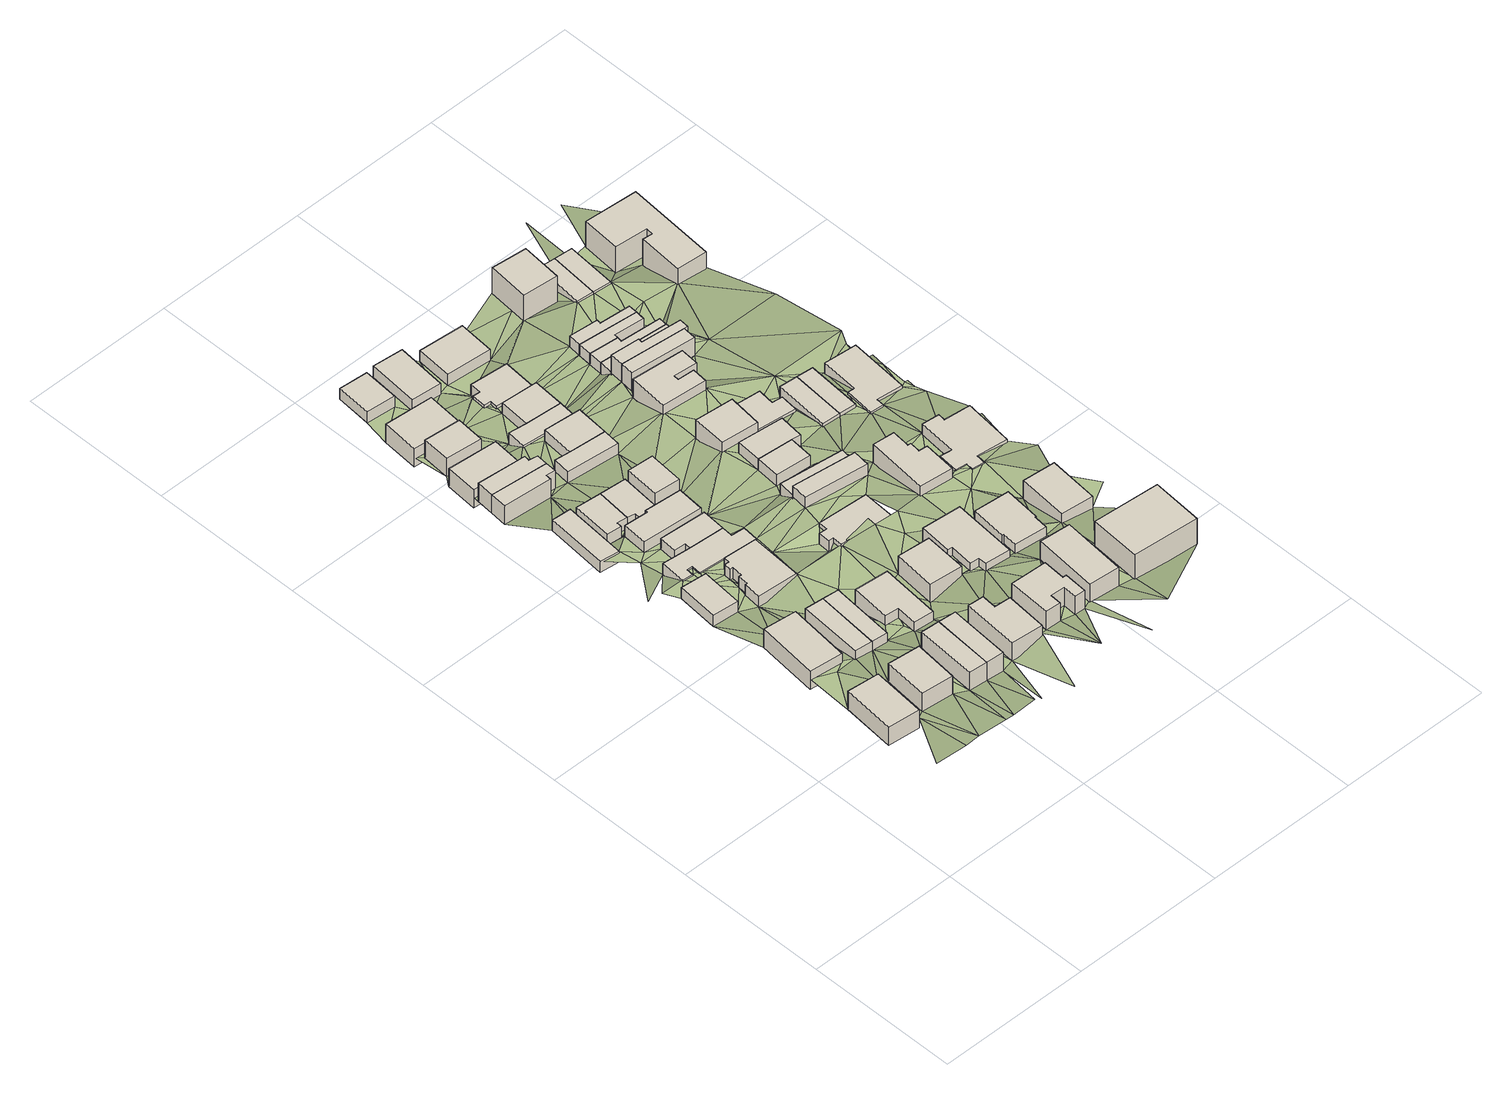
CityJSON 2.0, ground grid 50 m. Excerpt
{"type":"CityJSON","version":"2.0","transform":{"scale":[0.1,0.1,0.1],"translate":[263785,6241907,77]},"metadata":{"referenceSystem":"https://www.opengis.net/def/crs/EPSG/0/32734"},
"CityObjects":{
"building1":{"type":"Building","attributes":{"address":"23 Upper Cambridge Street Walmer Estate Cape Town","building":"house","building:levels":2,"building_height":6.9,"plus_code":"4FRW3C7V+9QW","ground_height":105.61,"roof_height":112.51},"geometry":[{"type":"Solid","lod":"1","boundaries":[[[[0,1,2,3]],[[1,4,5,2]],[[4,6,7,5]],[[6,0,3,7]],[[3,2,5,7]],[[6,4,1,0]]]]}]},
"building2":{"type":"Building","attributes":{"address":"25 Upper Cambridge Street Walmer Estate Cape Town","building":"house","building:levels":2,"building_height":6.9,"plus_code":"4FRW3C7V+9RW","ground_height":109.54,"roof_height":116.44},"geometry":[{"type":"Solid","lod":"1","boundaries":[[[[8,9,10,11]],[[9,12,13,10]],[[12,14,15,13]],[[14,8,11,15]],[[11,10,13,15]],[[14,12,9,8]]]]}]},
"building3":{"type":"Building","attributes":{"address":"10 Eden Road Walmer Estate Cape Town","building":"house","building:levels":2,"building_height":6.9,"plus_code":"4FRW3C7V+GQ9","ground_height":101.53,"roof_height":108.43},"geometry":[{"type":"Solid","lod":"1","boundaries":[[[[16,17,18,19]],[[17,20,21,18]],[[20,22,23,21]],[[22,16,19,23]],[[19,18,21,23]],[[22,20,17,16]]]]}]},
"building4":{"type":"Building","attributes":{"address":"15 Eden Road Walmer Estate Cape Town","building":"house","building:levels":1,"building_height":4.1,"plus_code":"4FRW3C7V+JQX","ground_height":97.46,"roof_height":101.56},"geometry":[{"type":"Solid","lod":"1","boundaries":[[[[24,25,26,27]],[[25,28,29,26]],[[28,30,31,29]],[[30,24,27,31]],[[27,26,29,31]],[[30,28,25,24]]]]}]},
"building5":{"type":"Building","attributes":{"address":"12 Eden Road Walmer Estate Cape Town","building":"house","building:levels":2,"building_height":6.9,"plus_code":"4FRW3C7V+GR5","ground_height":101.49,"roof_height":108.39},"geometry":[{"type":"Solid","lod":"1","boundaries":[[[[32,33,34,35]],[[33,36,37,34]],[[36,38,39,37]],[[38,32,35,39]],[[35,34,37,39]],[[38,36,33,32]]]]}]},
"building6":{"type":"Building","attributes":{"address":"27 Upper Cambridge Street Walmer Estate Cape Town","building":"house","building:levels":2,"building_height":6.9,"plus_code":"4FRW3C7V+9VP","ground_height":109.56,"roof_height":116.46},"geometry":[{"type":"Solid","lod":"1","boundaries":[[[[40,41,42,43]],[[41,44,45,42]],[[44,46,47,45]],[[46,40,43,47]],[[43,42,45,47]],[[46,44,41,40]]]]}]},
"building7":{"type":"Building","attributes":{"address":"14 Eden Road Walmer Estate Cape Town","building":"house","building:levels":2,"building_height":6.9,"plus_code":"4FRW3C7V+GV3","ground_height":101.49,"roof_height":108.39},"geometry":[{"type":"Solid","lod":"1","boundaries":[[[[32,38,39,35]],[[38,48,49,39]],[[48,50,51,49]],[[50,32,35,51]],[[35,39,49,51]],[[50,48,38,32]]]]}]},
"building8":{"type":"Building","attributes":{"address":"29 Upper Cambridge Street Walmer Estate Cape Town","building":"house","building:levels":2,"building_height":6.9,"plus_code":"4FRW3C7V+9WJ","ground_height":109.56,"roof_height":116.46},"geometry":[{"type":"Solid","lod":"1","boundaries":[[[[41,40,43,42]],[[40,52,53,43]],[[52,54,55,53]],[[54,41,42,55]],[[42,43,53,55]],[[54,52,40,41]]]]}]},
"building9":{"type":"Building","attributes":{"address":"78 Chester Road Walmer Estate Cape Town","building":"house","building:levels":1,"building_height":4.1,"plus_code":"4FRW3C7V+RQ5","ground_height":89.07,"roof_height":93.17},"geometry":[{"type":"Solid","lod":"1","boundaries":[[[[56,57,58,59]],[[57,60,61,58]],[[60,62,63,61]],[[62,56,59,63]],[[59,58,61,63]],[[62,60,57,56]]]]}]},
"building10":{"type":"Building","attributes":{"address":"126 Upper Queens Road Walmer Estate Cape Town","building":"house","building:levels":1,"building_height":4.1,"plus_code":"4FRW3C7V+JVM","ground_height":97.46,"roof_height":101.56},"geometry":[{"type":"Solid","lod":"1","boundaries":[[[[64,65,66,67]],[[65,68,69,66]],[[68,70,71,69]],[[70,72,73,71]],[[72,74,75,73]],[[74,76,77,75]],[[76,78,79,77]],[[78,80,81,79]],[[80,82,83,81]],[[82,84,85,83]],[[84,86,87,85]],[[86,64,67,87]],[[67,66,69,71,73,75,77,79,81,83,85,87]],[[86,84,82,80,78,76,74,72,70,68,65,64]]]]}]},
"building11":{"type":"Building","attributes":{"address":"16 Eden Road Walmer Estate Cape Town","building":"house","building:levels":2,"building_height":6.9,"plus_code":"4FRW3C7V+GW3","ground_height":101.49,"roof_height":108.39},"geometry":[{"type":"Solid","lod":"1","boundaries":[[[[88,89,90,91]],[[89,92,93,90]],[[92,94,95,93]],[[94,96,97,95]],[[96,98,99,97]],[[98,88,91,99]],[[91,90,93,95,97,99]],[[98,96,94,92,89,88]]]]}]},
"building12":{"type":"Building","attributes":{"address":"122 Upper Queens Road Walmer Estate Cape Town","building":"house","building:levels":1,"building_height":4.1,"plus_code":"4FRW3C7V+MVR","ground_height":93.24,"roof_height":97.34},"geometry":[{"type":"Solid","lod":"1","boundaries":[[[[100,101,102,103]],[[101,104,105,102]],[[104,106,107,105]],[[106,108,109,107]],[[108,110,111,109]],[[110,112,113,111]],[[112,114,115,113]],[[114,116,117,115]],[[116,118,119,117]],[[118,120,121,119]],[[120,100,103,121]],[[103,102,105,107,109,111,113,115,117,119,121]],[[120,118,116,114,112,110,108,106,104,101,100]]]]}]},
"building13":{"type":"Building","attributes":{"address":"31 Upper Cambridge Street Walmer Estate Cape Town","building":"house","building:levels":2,"building_height":6.9,"plus_code":"4FRW3C7V+9XC","ground_height":109.56,"roof_height":116.46},"geometry":[{"type":"Solid","lod":"1","boundaries":[[[[122,123,124,125]],[[123,126,127,124]],[[126,128,129,127]],[[128,130,131,129]],[[130,132,133,131]],[[132,122,125,133]],[[125,124,127,129,131,133]],[[132,130,128,126,123,122]]]]}]},
"building14":{"type":"Building","attributes":{"address":"80 Chester Road Walmer Estate Cape Town","building":"house","building:levels":1,"building_height":4.1,"plus_code":"4FRW3C7V+RR8","ground_height":89.07,"roof_height":93.17},"geometry":[{"type":"Solid","lod":"1","boundaries":[[[[134,135,136,137]],[[135,138,139,136]],[[138,140,141,139]],[[140,142,143,141]],[[142,144,145,143]],[[144,134,137,145]],[[137,136,139,141,143,145]],[[144,142,140,138,135,134]]]]}]},
"building15":{"type":"Building","attributes":{"address":"95 Upper Duke Street Walmer Estate Cape Town","building":"house","building:levels":2,"building_height":6.9,"plus_code":"4FRW3C7V+WR2","ground_height":84.89,"roof_height":91.79},"geometry":[{"type":"Solid","lod":"1","boundaries":[[[[146,147,148,149]],[[147,150,151,148]],[[150,152,153,151]],[[152,154,155,153]],[[154,156,157,155]],[[156,146,149,157]],[[149,148,151,153,155,157]],[[156,154,152,150,147,146]]]]}]},
"building16":{"type":"Building","attributes":{"address":"120 Upper Queens Road Walmer Estate Cape Town","building":"house","building:levels":1,"building_height":4.1,"plus_code":"4FRW3C7V+PVF","ground_height":93.24,"roof_height":97.34},"geometry":[{"type":"Solid","lod":"1","boundaries":[[[[100,158,159,103]],[[158,160,161,159]],[[160,162,163,161]],[[162,164,165,163]],[[164,101,102,165]],[[101,100,103,102]],[[103,159,161,163,165,102]],[[101,164,162,160,158,100]]]]}]},
"building17":{"type":"Building","attributes":{"address":"93 Upper Duke Street Walmer Estate Cape Town","building":"house","building:levels":2,"building_height":6.9,"plus_code":"4FRW3C7V+WRC","ground_height":84.89,"roof_height":91.79},"geometry":[{"type":"Solid","lod":"1","boundaries":[[[[146,156,157,149]],[[156,166,167,157]],[[166,168,169,167]],[[168,170,171,169]],[[170,172,173,171]],[[172,146,149,173]],[[149,157,167,169,171,173]],[[172,170,168,166,156,146]]]]}]},
"building18":{"type":"Building","attributes":{"address":"118 Upper Queens Road Walmer Estate Cape Town","building":"house","building:levels":1,"building_height":4.1,"plus_code":"4FRW3C7V+QV6","ground_height":93.24,"roof_height":97.34},"geometry":[{"type":"Solid","lod":"1","boundaries":[[[[174,175,176,177]],[[175,178,179,176]],[[178,180,181,179]],[[180,182,183,181]],[[182,184,185,183]],[[184,174,177,185]],[[177,176,179,181,183,185]],[[184,182,180,178,175,174]]]]}]},
"building19":{"type":"Building","attributes":{"address":"91 Upper Duke Street Walmer Estate Cape Town","building":"house","building:levels":2,"building_height":6.9,"plus_code":"4FRW3C7V+XR2","ground_height":80.75,"roof_height":87.65},"geometry":[{"type":"Solid","lod":"1","boundaries":[[[[186,187,188,189]],[[187,190,191,188]],[[190,192,193,191]],[[192,186,189,193]],[[189,188,191,193]],[[192,190,187,186]]]]}]},
"building20":{"type":"Building","attributes":{"address":"82 Chester Road Walmer Estate Cape Town","building":"house","building:levels":1,"building_height":4.1,"plus_code":"4FRW3C7V+RV7","ground_height":89.07,"roof_height":93.17},"geometry":[{"type":"Solid","lod":"1","boundaries":[[[[134,144,145,137]],[[144,194,195,145]],[[194,196,197,195]],[[196,198,199,197]],[[198,200,201,199]],[[200,134,137,201]],[[137,145,195,197,199,201]],[[200,198,196,194,144,134]]]]}]},
"building21":{"type":"Building","attributes":{"address":"33 Upper Cambridge Street Walmer Estate Cape Town","building":"house","building:levels":2,"building_height":6.9,"plus_code":"4FRW3C7W+92M","ground_height":113.4,"roof_height":120.3},"geometry":[{"type":"Solid","lod":"1","boundaries":[[[[202,203,204,205]],[[203,206,207,204]],[[206,208,209,207]],[[208,210,211,209]],[[210,212,213,211]],[[212,214,215,213]],[[214,216,217,215]],[[216,218,219,217]],[[218,220,221,219]],[[220,202,205,221]],[[205,204,207,209,211,213,215,217,219,221]],[[220,218,216,214,212,210,208,206,203,202]]]]}]},
"building22":{"type":"Building","attributes":{"address":"18 Eden Road Walmer Estate Cape Town","building":"house","building:levels":2,"building_height":6.9,"plus_code":"4FRW3C7V+FXW","ground_height":105.16,"roof_height":112.06},"geometry":[{"type":"Solid","lod":"1","boundaries":[[[[222,223,224,225]],[[223,226,227,224]],[[226,228,229,227]],[[228,222,225,229]],[[225,224,227,229]],[[228,226,223,222]]]]}]},
"building23":{"type":"Building","attributes":{"address":"89 Upper Duke Street Walmer Estate Cape Town","building":"house","building:levels":2,"building_height":6.9,"plus_code":"4FRW3C8V+2R2","ground_height":80.75,"roof_height":87.65},"geometry":[{"type":"Solid","lod":"1","boundaries":[[[[230,231,232,233]],[[231,234,235,232]],[[234,236,237,235]],[[236,230,233,237]],[[233,232,235,237]],[[236,234,231,230]]]]}]},
"building24":{"type":"Building","attributes":{"address":"87 Upper Duke Street Walmer Estate Cape Town","building":"house","building:levels":2,"building_height":6.9,"plus_code":"4FRW3C8V+2RV","ground_height":77.17,"roof_height":84.07},"geometry":[{"type":"Solid","lod":"1","boundaries":[[[[238,239,240,241]],[[239,242,243,240]],[[242,244,245,243]],[[244,238,241,245]],[[241,240,243,245]],[[244,242,239,238]]]]}]},
"building25":{"type":"Building","attributes":{"address":"84 Chester Road Walmer Estate Cape Town","building":"house","building:levels":2,"building_height":6.9,"plus_code":"4FRW3C7V+RW2","ground_height":89.34,"roof_height":96.24},"geometry":[{"type":"Solid","lod":"1","boundaries":[[[[246,247,248,249]],[[247,250,251,248]],[[250,252,253,251]],[[252,246,249,253]],[[249,248,251,253]],[[252,250,247,246]]]]}]},
"building26":{"type":"Building","attributes":{"address":"26 Coronation Road Walmer Estate Cape Town","building":"house","building:levels":1,"building_height":4.1,"plus_code":"4FRW3C8V+4RF","ground_height":77.17,"roof_height":81.27},"geometry":[{"type":"Solid","lod":"1","boundaries":[[[[254,255,256,257]],[[255,258,259,256]],[[258,260,261,259]],[[260,254,257,261]],[[257,256,259,261]],[[260,258,255,254]]]]}]},
"building27":{"type":"Building","attributes":{"address":"116 Upper Queens Road Walmer Estate Cape Town","building":"house","building:levels":1,"building_height":4.1,"plus_code":"4FRW3C7V+VVX","ground_height":85.46,"roof_height":89.56},"geometry":[{"type":"Solid","lod":"1","boundaries":[[[[262,263,264,265]],[[263,266,267,264]],[[266,268,269,267]],[[268,270,271,269]],[[270,262,265,271]],[[265,264,267,269,271]],[[270,268,266,263,262]]]]}]},
"building28":{"type":"Building","attributes":{"address":"115 Upper Queens Road Walmer Estate Cape Town","building":"house","building:levels":1,"building_height":4.1,"plus_code":"4FRW3C7V+JX5","ground_height":97.54,"roof_height":101.64},"geometry":[{"type":"Solid","lod":"1","boundaries":[[[[272,273,274,275]],[[273,276,277,274]],[[276,278,279,277]],[[278,280,281,279]],[[280,282,283,281]],[[282,284,285,283]],[[284,286,287,285]],[[286,288,289,287]],[[288,290,291,289]],[[290,272,275,291]],[[275,274,277,279,281,283,285,287,289,291]],[[290,288,286,284,282,280,278,276,273,272]]]]}]},
"building29":{"type":"Building","attributes":{"address":"20 Eden Road Walmer Estate Cape Town","building":"house","building:levels":2,"building_height":6.9,"plus_code":"4FRW3C7W+F2P","ground_height":104.57,"roof_height":111.47},"geometry":[{"type":"Solid","lod":"1","boundaries":[[[[292,293,294,295]],[[293,296,297,294]],[[296,298,299,297]],[[298,300,301,299]],[[300,302,303,301]],[[302,304,305,303]],[[304,306,307,305]],[[306,292,295,307]],[[295,294,297,299,301,303,305,307]],[[306,304,302,300,298,296,293,292]]]]}]},
"building30":{"type":"Building","attributes":{"address":"35 Upper Cambridge Street Walmer Estate Cape Town","building":"house","building:levels":2,"building_height":6.9,"plus_code":"4FRW3C7W+93P","ground_height":112.69,"roof_height":119.59},"geometry":[{"type":"Solid","lod":"1","boundaries":[[[[308,309,310,311]],[[309,312,313,310]],[[312,314,315,313]],[[314,308,311,315]],[[311,310,313,315]],[[314,312,309,308]]]]}]},
"building31":{"type":"Building","attributes":{"address":"114 Upper Queens Road Walmer Estate Cape Town","building":"house","building:levels":1,"building_height":4.1,"plus_code":"4FRW3C7V+WWF","ground_height":85.46,"roof_height":89.56},"geometry":[{"type":"Solid","lod":"1","boundaries":[[[[262,316,317,265]],[[316,318,319,317]],[[318,263,264,319]],[[263,262,265,264]],[[265,317,319,264]],[[263,318,316,262]]]]}]},
"building32":{"type":"Building","attributes":{"address":"112 Upper Queens Road Walmer Estate Cape Town","building":"house","building:levels":1,"building_height":4.1,"plus_code":"4FRW3C7V+XW6","ground_height":81.55,"roof_height":85.65},"geometry":[{"type":"Solid","lod":"1","boundaries":[[[[320,321,322,323]],[[321,324,325,322]],[[324,326,327,325]],[[326,328,329,327]],[[328,320,323,329]],[[323,322,325,327,329]],[[328,326,324,321,320]]]]}]},
"building33":{"type":"Building","attributes":{"address":"28 Coronation Road Walmer Estate Cape Town","building":"house","building:levels":1,"building_height":4.1,"plus_code":"4FRW3C8V+4V7","ground_height":77.17,"roof_height":81.27},"geometry":[{"type":"Solid","lod":"1","boundaries":[[[[330,331,332,333]],[[331,334,335,332]],[[334,336,337,335]],[[336,330,333,337]],[[333,332,335,337]],[[336,334,331,330]]]]}]},
"building34":{"type":"Building","attributes":{"address":"113 Upper Queens Road Walmer Estate Cape Town","building":"house","building:levels":1,"building_height":4.1,"plus_code":"4FRW3C7W+M27","ground_height":101.32,"roof_height":105.42},"geometry":[{"type":"Solid","lod":"1","boundaries":[[[[338,339,340,341]],[[339,342,343,340]],[[342,344,345,343]],[[344,338,341,345]],[[341,340,343,345]],[[344,342,339,338]]]]}]},
"building35":{"type":"Building","attributes":{"address":"111 Upper Queens Road Walmer Estate Cape Town","building":"house","building:levels":1,"building_height":4.1,"plus_code":"4FRW3C7W+M2M","ground_height":97.57,"roof_height":101.67},"geometry":[{"type":"Solid","lod":"1","boundaries":[[[[346,347,348,349]],[[347,350,351,348]],[[350,352,353,351]],[[352,346,349,353]],[[349,348,351,353]],[[352,350,347,346]]]]}]},
"building36":{"type":"Building","attributes":{"address":"110 Upper Queens Road Walmer Estate Cape Town","building":"house","building:levels":1,"building_height":4.1,"plus_code":"4FRW3C7V+XWM","ground_height":81.55,"roof_height":85.65},"geometry":[{"type":"Solid","lod":"1","boundaries":[[[[320,354,355,323]],[[354,356,357,355]],[[356,321,322,357]],[[321,320,323,322]],[[323,355,357,322]],[[321,356,354,320]]]]}]},
"building37":{"type":"Building","attributes":{"address":"109 Upper Queens Road Walmer Estate Cape Town","building":"house","building:levels":1,"building_height":4.1,"plus_code":"4FRW3C7W+P2F","ground_height":97.57,"roof_height":101.67},"geometry":[{"type":"Solid","lod":"1","boundaries":[[[[358,359,360,361]],[[359,362,363,360]],[[362,364,365,363]],[[364,358,361,365]],[[361,360,363,365]],[[364,362,359,358]]]]}]},
"building38":{"type":"Building","attributes":{"address":"22 Eden Road Walmer Estate Cape Town","building":"house","building:levels":2,"building_height":6.9,"plus_code":"4FRW3C7W+F3X","ground_height":104.57,"roof_height":111.47},"geometry":[{"type":"Solid","lod":"1","boundaries":[[[[366,367,368,369]],[[367,370,371,368]],[[370,372,373,371]],[[372,374,375,373]],[[374,376,377,375]],[[376,378,379,377]],[[378,380,381,379]],[[380,366,369,381]],[[369,368,371,373,375,377,379,381]],[[380,378,376,374,372,370,367,366]]]]}]},
"building39":{"type":"Building","attributes":{"address":"108 Upper Queens Road Walmer Estate Cape Town","building":"house","building:levels":1,"building_height":4.1,"plus_code":"4FRW3C8V+2WP","ground_height":77.79,"roof_height":81.89},"geometry":[{"type":"Solid","lod":"1","boundaries":[[[[382,383,384,385]],[[383,386,387,384]],[[386,388,389,387]],[[388,390,391,389]],[[390,392,393,391]],[[392,394,395,393]],[[394,396,397,395]],[[396,382,385,397]],[[385,384,387,389,391,393,395,397]],[[396,394,392,390,388,386,383,382]]]]}]},
"building40":{"type":"Building","attributes":{"address":"107 Upper Queens Road Walmer Estate Cape Town","building":"house","building:levels":1,"building_height":4.1,"plus_code":"4FRW3C7W+P2V","ground_height":97.57,"roof_height":101.67},"geometry":[{"type":"Solid","lod":"1","boundaries":[[[[358,364,365,361]],[[364,398,399,365]],[[398,400,401,399]],[[400,402,403,401]],[[402,358,361,403]],[[361,365,399,401,403]],[[402,400,398,364,358]]]]}]},
"building41":{"type":"Building","attributes":{"address":"86 Chester Road Walmer Estate Cape Town","building":"house","building:levels":2,"building_height":6.9,"plus_code":"4FRW3C7W+Q2V","ground_height":93.6,"roof_height":100.5},"geometry":[{"type":"Solid","lod":"1","boundaries":[[[[404,405,406,407]],[[405,408,409,406]],[[408,410,411,409]],[[410,404,407,411]],[[407,406,409,411]],[[410,408,405,404]]]]}]},
"building42":{"type":"Building","attributes":{"address":"Upper Cambridge Street Walmer Estate Cape Town","building":"house","building:levels":3,"building_height":9.7,"plus_code":"4FRW3C7W+957","ground_height":111.59,"roof_height":121.29},"geometry":[{"type":"Solid","lod":"1","boundaries":[[[[412,413,414,415]],[[413,416,417,414]],[[416,418,419,417]],[[418,412,415,419]],[[415,414,417,419]],[[418,416,413,412]]]]}]},
"building43":{"type":"Building","attributes":{"address":"32 Coronation Road Walmer Estate Cape Town","building":"house","building:levels":1,"building_height":4.1,"plus_code":"4FRW3C8V+4W4","ground_height":77.79,"roof_height":81.89},"geometry":[{"type":"Solid","lod":"1","boundaries":[[[[420,421,422,423]],[[421,424,425,422]],[[424,426,427,425]],[[426,420,423,427]],[[423,422,425,427]],[[426,424,421,420]]]]}]},
"building44":{"type":"Building","attributes":{"address":"19 Eden Road Walmer Estate Cape Town","building":"house","building:levels":2,"building_height":6.9,"plus_code":"4FRW3C7W+J35","ground_height":100.74,"roof_height":107.64},"geometry":[{"type":"Solid","lod":"1","boundaries":[[[[428,429,430,431]],[[429,432,433,430]],[[432,434,435,433]],[[434,436,437,435]],[[436,438,439,437]],[[438,440,441,439]],[[440,442,443,441]],[[442,428,431,443]],[[431,430,433,435,437,439,441,443]],[[442,440,438,436,434,432,429,428]]]]}]},
"building45":{"type":"Building","attributes":{"address":"103 Upper Queens Road Walmer Estate Cape Town","building":"house","building:levels":2,"building_height":6.9,"plus_code":"4FRW3C7W+V2M","ground_height":89.54,"roof_height":96.44},"geometry":[{"type":"Solid","lod":"1","boundaries":[[[[444,445,446,447]],[[445,448,449,446]],[[448,450,451,449]],[[450,452,453,451]],[[452,454,455,453]],[[454,456,457,455]],[[456,458,459,457]],[[458,444,447,459]],[[447,446,449,451,453,455,457,459]],[[458,456,454,452,450,448,445,444]]]]}]},
"building46":{"type":"Building","attributes":{"address":"22 Eden Road Walmer Estate Cape Town","building":"house","building:levels":2,"building_height":6.9,"plus_code":"4FRW3C7W+F5F","ground_height":104.57,"roof_height":111.47},"geometry":[{"type":"Solid","lod":"1","boundaries":[[[[460,461,462,463]],[[461,464,465,462]],[[464,466,467,465]],[[466,460,463,467]],[[463,462,465,467]],[[466,464,461,460]]]]}]},
"building47":{"type":"Building","attributes":{"address":"88 Chester Road Walmer Estate Cape Town","building":"house","building:levels":1,"building_height":4.1,"plus_code":"4FRW3C7W+R32","ground_height":93.6,"roof_height":97.7},"geometry":[{"type":"Solid","lod":"1","boundaries":[[[[405,404,468,469]],[[404,470,471,468]],[[470,472,473,471]],[[472,474,475,473]],[[474,476,477,475]],[[476,405,469,477]],[[469,468,471,473,475,477]],[[476,474,472,470,404,405]]]]}]},
"building48":{"type":"Building","attributes":{"address":"101 Upper Queens Road Walmer Estate Cape Town","building":"house","building:levels":2,"building_height":6.9,"plus_code":"4FRW3C7W+W3C","ground_height":89.53,"roof_height":96.43},"geometry":[{"type":"Solid","lod":"1","boundaries":[[[[478,479,480,481]],[[479,482,483,480]],[[482,484,485,483]],[[484,478,481,485]],[[481,480,483,485]],[[484,482,479,478]]]]}]},
"building49":{"type":"Building","attributes":{"address":"90 Chester Road Walmer Estate Cape Town","building":"house","building:levels":1,"building_height":4.1,"plus_code":"4FRW3C7W+Q47","ground_height":93.62,"roof_height":97.72},"geometry":[{"type":"Solid","lod":"1","boundaries":[[[[486,487,488,489]],[[487,490,491,488]],[[490,492,493,491]],[[492,486,489,493]],[[489,488,491,493]],[[492,490,487,486]]]]}]},
"building50":{"type":"Building","attributes":{"address":"99 Upper Queens Road Walmer Estate Cape Town","building":"house","building:levels":2,"building_height":6.9,"plus_code":"4FRW3C7W+W2X","ground_height":89.53,"roof_height":96.43},"geometry":[{"type":"Solid","lod":"1","boundaries":[[[[479,478,481,480]],[[478,494,495,481]],[[494,496,497,495]],[[496,498,499,497]],[[498,500,501,499]],[[500,502,503,501]],[[502,479,480,503]],[[480,481,495,497,499,501,503]],[[502,500,498,496,494,478,479]]]]}]},
"building51":{"type":"Building","attributes":{"address":"21 Eden Road Walmer Estate Cape Town","building":"house","building:levels":1,"building_height":4.1,"plus_code":"4FRW3C7W+J5G","ground_height":100.11,"roof_height":104.21},"geometry":[{"type":"Solid","lod":"1","boundaries":[[[[504,505,506,507]],[[505,508,509,506]],[[508,510,511,509]],[[510,512,513,511]],[[512,514,515,513]],[[514,516,517,515]],[[516,518,519,517]],[[518,520,521,519]],[[520,522,523,521]],[[522,524,525,523]],[[524,526,527,525]],[[526,504,507,527]],[[507,506,509,511,513,515,517,519,521,523,525,527]],[[526,524,522,520,518,516,514,512,510,508,505,504]]]]}]},
"building52":{"type":"Building","attributes":{"address":"97 Upper Queens Road Walmer Estate Cape Town","building":"house","building:levels":1,"building_height":4.1,"plus_code":"4FRW3C7W+X32","ground_height":85.7,"roof_height":89.8},"geometry":[{"type":"Solid","lod":"1","boundaries":[[[[528,529,530,531]],[[529,532,533,530]],[[532,534,535,533]],[[534,536,537,535]],[[536,538,539,537]],[[538,540,541,539]],[[540,542,543,541]],[[542,544,545,543]],[[544,528,531,545]],[[531,530,533,535,537,539,541,543,545]],[[544,542,540,538,536,534,532,529,528]]]]}]},
"building53":{"type":"Building","attributes":{"address":"95 Upper Queens Road Walmer Estate Cape Town","building":"house","building:levels":1,"building_height":4.1,"plus_code":"4FRW3C7W+X2H","ground_height":85.6,"roof_height":89.7},"geometry":[{"type":"Solid","lod":"1","boundaries":[[[[546,547,548,549]],[[547,550,551,548]],[[550,552,553,551]],[[552,554,555,553]],[[554,556,557,555]],[[556,546,549,557]],[[549,548,551,553,555,557]],[[556,554,552,550,547,546]]]]}]},
"building54":{"type":"Building","attributes":{"address":"93 Upper Queens Road Walmer Estate Cape Town","building":"house","building:levels":1,"building_height":4.1,"plus_code":"4FRW3C7W+X3J","ground_height":85.6,"roof_height":89.7},"geometry":[{"type":"Solid","lod":"1","boundaries":[[[[556,554,555,557]],[[554,558,559,555]],[[558,560,561,559]],[[560,562,563,561]],[[562,564,565,563]],[[564,556,557,565]],[[557,555,559,561,563,565]],[[564,562,560,558,554,556]]]]}]},
"building55":{"type":"Building","attributes":{"address":"92 Chester Road Walmer Estate Cape Town","building":"house","building:levels":1,"building_height":4.1,"plus_code":"4FRW3C7W+Q49","ground_height":93.62,"roof_height":97.72},"geometry":[{"type":"Solid","lod":"1","boundaries":[[[[486,492,493,489]],[[492,566,567,493]],[[566,568,569,567]],[[568,486,489,569]],[[489,493,567,569]],[[568,566,492,486]]]]}]},
"building56":{"type":"Building","attributes":{"address":"91 Upper Queens Road Walmer Estate Cape Town","building":"house","building:levels":1,"building_height":4.1,"plus_code":"4FRW3C8W+225","ground_height":85.6,"roof_height":89.7},"geometry":[{"type":"Solid","lod":"1","boundaries":[[[[564,562,563,565]],[[562,570,571,563]],[[570,572,573,571]],[[572,574,575,573]],[[574,576,577,575]],[[576,564,565,577]],[[565,563,571,573,575,577]],[[576,574,572,570,562,564]]]]}]},
"building57":{"type":"Building","attributes":{"address":"89 Upper Queens Road Walmer Estate Cape Town","building":"house","building:levels":3,"building_height":9.7,"plus_code":"4FRW3C8W+432","ground_height":81.63,"roof_height":91.33},"geometry":[{"type":"Solid","lod":"1","boundaries":[[[[578,579,580,581]],[[579,582,583,580]],[[582,584,585,583]],[[584,578,581,585]],[[581,580,583,585]],[[584,582,579,578]]]]}]},
"building58":{"type":"Building","attributes":{"address":"94 Chester Road Walmer Estate Cape Town","building":"house","building:levels":1,"building_height":4.1,"plus_code":"4FRW3C7W+Q5H","ground_height":93.2,"roof_height":97.3},"geometry":[{"type":"Solid","lod":"1","boundaries":[[[[586,587,588,589]],[[587,590,591,588]],[[590,592,593,591]],[[592,594,595,593]],[[594,596,597,595]],[[596,598,599,597]],[[598,600,601,599]],[[600,586,589,601]],[[589,588,591,593,595,597,599,601]],[[600,598,596,594,592,590,587,586]]]]}]},
"building59":{"type":"Building","attributes":{"address":"34 Coronation Road Walmer Estate Cape Town","building":"house","building:levels":1,"building_height":4.1,"plus_code":"4FRW3C8W+33Q","ground_height":81.63,"roof_height":85.73},"geometry":[{"type":"Solid","lod":"1","boundaries":[[[[602,603,604,605]],[[603,606,607,604]],[[606,608,609,607]],[[608,602,605,609]],[[605,604,607,609]],[[608,606,603,602]]]]}]},
"building60":{"type":"Building","attributes":{"address":"36 Coronation Road Walmer Estate Cape Town","building":"house","building:levels":1,"building_height":4.1,"plus_code":"4FRW3C8W+34F","ground_height":81.63,"roof_height":85.73},"geometry":[{"type":"Solid","lod":"1","boundaries":[[[[603,602,605,604]],[[602,610,611,605]],[[610,612,613,611]],[[612,603,604,613]],[[604,605,611,613]],[[612,610,602,603]]]]}]},
"building61":{"type":"Building","attributes":{"address":"Barron Court 40 Coronation Road Walmer Estate Cape Town","building":"apartments","building:levels":3,"building_height":9.7,"plus_code":"4FRW3C8W+363","ground_height":81.25,"roof_height":90.95},"geometry":[{"type":"Solid","lod":"1","boundaries":[[[[614,615,616,617]],[[615,618,619,616]],[[618,620,621,619]],[[620,622,623,621]],[[622,624,625,623]],[[624,626,627,625]],[[626,628,629,627]],[[628,614,617,629]],[[617,616,619,621,623,625,627,629]],[[628,626,624,622,620,618,615,614]]]]}]},
"terrain1":{"type":"TINRelief","geometry":[{"type":"CompositeSurface","lod":"1","boundaries":[[[630,631,632]],[[632,631,633]],[[14,632,633]],[[634,4,635]],[[632,14,12]],[[635,4,636]],[[633,637,14]],[[12,636,632]],[[633,638,637]],[[635,639,634]],[[636,640,635]],[[46,638,641]],[[637,638,46]],[[636,12,642]],[[639,635,640]],[[17,643,28]],[[642,640,636]],[[644,637,46]],[[17,16,643]],[[12,644,642]],[[46,641,40]],[[40,641,645]],[[33,639,640]],[[30,28,643]],[[16,639,33]],[[44,644,46]],[[644,44,642]],[[16,84,643]],[[646,25,647]],[[84,30,643]],[[645,52,40]],[[648,642,44]],[[84,16,33]],[[647,25,24]],[[649,650,104]],[[646,647,104]],[[651,132,52]],[[33,32,84]],[[82,30,84]],[[652,648,44]],[[78,24,30]],[[30,82,78]],[[24,653,647]],[[44,41,652]],[[58,649,61]],[[653,24,654]],[[655,648,656]],[[78,82,80]],[[655,50,648]],[[652,656,648]],[[78,72,24]],[[653,657,658]],[[70,654,24]],[[657,653,654]],[[132,54,52]],[[72,70,24]],[[162,649,104]],[[84,32,659]],[[78,76,72]],[[649,182,61]],[[54,652,41]],[[72,76,74]],[[655,656,660]],[[70,65,654]],[[661,662,132]],[[652,660,656]],[[655,89,50]],[[160,182,649]],[[663,32,50]],[[61,182,180]],[[162,104,101]],[[160,649,162]],[[68,65,70]],[[61,180,138]],[[130,54,132]],[[138,62,61]],[[664,652,54]],[[663,659,32]],[[89,663,50]],[[54,130,664]],[[162,101,164]],[[138,180,140]],[[150,147,56]],[[138,135,62]],[[665,654,65]],[[56,62,150]],[[664,130,666]],[[178,140,180]],[[88,663,89]],[[140,144,142]],[[667,182,160]],[[666,668,664]],[[662,669,202]],[[172,170,670]],[[150,62,135]],[[144,140,196]],[[140,178,175]],[[88,664,668]],[[140,175,196]],[[671,662,202]],[[666,672,671]],[[65,64,665]],[[64,659,673]],[[669,203,202]],[[663,674,659]],[[196,194,144]],[[150,135,134]],[[220,671,202]],[[220,666,671]],[[234,231,675]],[[223,88,668]],[[175,676,196]],[[663,88,674]],[[673,659,280]],[[677,668,666]],[[210,203,669]],[[236,234,187]],[[667,160,678]],[[665,64,673]],[[670,170,679]],[[150,154,152]],[[680,681,682]],[[212,210,669]],[[659,674,280]],[[683,666,220]],[[134,268,150]],[[203,208,206]],[[674,88,223]],[[676,175,684]],[[208,203,210]],[[154,150,268]],[[186,236,187]],[[680,682,685]],[[678,680,685]],[[666,683,677]],[[231,686,675]],[[170,168,166]],[[673,280,278]],[[268,134,687]],[[166,679,170]],[[685,667,678]],[[665,673,339]],[[676,684,247]],[[154,266,156]],[[676,247,687]],[[266,154,268]],[[673,278,688]],[[266,166,156]],[[684,667,685]],[[687,247,246]],[[674,689,280]],[[220,218,683]],[[338,682,665]],[[690,212,691]],[[679,166,692]],[[693,674,223]],[[694,695,677]],[[686,231,230]],[[339,673,688]],[[247,684,250]],[[677,695,696]],[[677,683,694]],[[692,186,679]],[[684,685,250]],[[258,255,239]],[[212,690,214]],[[223,222,697]],[[696,222,677]],[[695,694,698]],[[685,682,352]],[[218,216,214]],[[699,688,278]],[[687,246,700]],[[696,695,701]],[[694,683,698]],[[318,166,266]],[[236,186,324]],[[702,223,697]],[[223,702,693]],[[338,665,339]],[[230,236,324]],[[692,166,318]],[[696,697,222]],[[186,692,324]],[[270,268,687]],[[258,239,334]],[[674,693,703]],[[312,214,690]],[[239,238,334]],[[263,318,266]],[[214,312,218]],[[246,252,700]],[[324,686,230]],[[682,338,352]],[[312,683,218]],[[270,687,700]],[[704,250,685]],[[352,359,685]],[[312,705,683]],[[690,706,308]],[[707,339,688]],[[700,252,270]],[[358,685,359]],[[356,686,324]],[[693,702,708]],[[702,697,292]],[[334,331,258]],[[704,685,358]],[[709,238,686]],[[705,312,710]],[[692,318,711]],[[356,324,321]],[[250,408,252]],[[331,260,258]],[[688,712,707]],[[238,713,334]],[[714,705,710]],[[686,356,715]],[[308,706,716]],[[715,709,686]],[[708,702,292]],[[710,717,714]],[[292,705,714]],[[308,716,718]],[[408,250,704]],[[312,719,710]],[[713,238,709]],[[707,342,339]],[[718,309,308]],[[352,362,359]],[[356,720,715]],[[252,721,270]],[[711,318,316]],[[714,367,292]],[[715,720,722]],[[719,312,309]],[[723,720,356]],[[402,704,358]],[[718,716,724]],[[708,292,725]],[[708,725,712]],[[262,270,721]],[[709,383,713]],[[252,408,721]],[[383,709,726]],[[718,724,309]],[[707,712,342]],[[424,713,383]],[[706,412,716]],[[723,356,354]],[[713,424,421]],[[727,362,352]],[[723,728,720]],[[729,704,402]],[[725,342,712]],[[316,262,458]],[[730,713,421]],[[367,731,292]],[[732,309,724]],[[719,309,732]],[[719,733,734]],[[725,292,731]],[[734,733,735]],[[721,458,262]],[[728,723,354]],[[733,719,732]],[[479,711,316]],[[383,426,424]],[[732,735,733]],[[736,721,408]],[[731,367,737]],[[725,440,342]],[[320,711,502]],[[364,362,398]],[[729,402,400]],[[727,398,362]],[[344,342,440]],[[405,736,408]],[[458,479,316]],[[731,738,725]],[[735,732,461]],[[737,735,461]],[[426,383,739]],[[727,344,440]],[[724,740,732]],[[354,320,741]],[[711,479,502]],[[737,461,731]],[[721,736,742]],[[728,354,743]],[[320,502,544]],[[438,727,440]],[[482,479,458]],[[398,727,744]],[[458,745,482]],[[544,741,320]],[[744,400,398]],[[742,736,405]],[[724,413,740]],[[738,731,746]],[[400,747,729]],[[728,748,739]],[[738,746,749]],[[738,749,750]],[[432,429,434]],[[743,354,741]],[[751,731,461]],[[738,750,429]],[[436,434,752]],[[438,436,752]],[[429,752,434]],[[751,746,731]],[[743,748,728]],[[749,746,753]],[[744,747,400]],[[745,458,456]],[[744,727,754]],[[476,742,405]],[[448,452,450]],[[426,739,755]],[[727,438,756]],[[429,750,757]],[[461,758,751]],[[482,745,484]],[[429,759,752]],[[752,759,438]],[[448,454,452]],[[748,755,739]],[[760,420,426]],[[754,727,756]],[[476,474,472]],[[757,759,429]],[[742,454,448]],[[747,744,487]],[[472,747,487]],[[761,758,740]],[[487,476,472]],[[759,756,438]],[[760,426,755]],[[476,762,742]],[[456,484,745]],[[498,763,500]],[[762,454,742]],[[751,764,765]],[[476,487,762]],[[751,758,766]],[[420,760,767]],[[484,456,454]],[[754,756,768]],[[498,496,763]],[[763,769,770]],[[751,766,764]],[[484,454,762]],[[755,748,609]],[[756,759,771]],[[762,487,486]],[[508,771,759]],[[748,772,609]],[[767,760,755]],[[768,756,773]],[[774,775,560]],[[774,560,776]],[[763,496,769]],[[568,768,773]],[[568,762,486]],[[505,504,508]],[[478,484,494]],[[777,570,772]],[[778,484,762]],[[560,775,550]],[[755,609,779]],[[484,778,494]],[[780,769,781]],[[782,773,783]],[[568,782,762]],[[496,781,769]],[[784,771,508]],[[782,568,773]],[[785,786,771]],[[778,496,494]],[[787,504,764]],[[504,788,508]],[[772,789,609]],[[496,778,781]],[[772,570,789]],[[790,781,778]],[[550,562,560]],[[784,508,788]],[[771,784,785]],[[606,779,609]],[[562,550,791]],[[570,562,791]],[[584,779,606]],[[762,792,778]],[[782,792,762]],[[784,793,785]],[[793,794,785]],[[789,570,795]],[[796,794,793]],[[797,785,794]],[[778,798,790]],[[795,570,791]],[[550,790,798]],[[606,603,584]],[[797,586,785]],[[586,799,782]],[[798,791,550]],[[586,797,800]],[[792,782,799]],[[800,797,801]],[[800,799,586]],[[795,791,798]],[[802,778,792]],[[778,802,798]],[[795,803,612]],[[803,795,624]],[[798,624,795]],[[612,804,603]],[[805,612,803]],[[620,803,624]],[[802,806,798]],[[620,624,622]],[[807,805,614]]]}]}
},
"vertices":[
[136,256,286],[153,430,286],[153,430,355],[136,256,355],[50,440,286],[50,440,355],[32,266,286],[32,266,355],
[262,257,325],[277,400,325],[277,400,394],[262,257,394],[173,411,325],[173,411,394],[158,267,325],[158,267,394],
[189,782,245],[81,794,245],[81,794,314],[189,782,314],[58,593,245],[58,593,314],[166,581,245],[166,581,314],
[165,1100,205],[81,1108,205],[81,1108,246],[165,1100,246],[68,973,205],[68,973,246],[153,965,205],[153,965,246],
[275,765,245],[214,771,245],[214,771,314],[275,765,314],[198,564,245],[198,564,314],[255,557,245],[255,557,314],
[363,229,326],[378,429,326],[378,429,395],[363,229,395],[318,433,326],[318,433,395],[304,234,326],[304,234,395],
[307,552,245],[307,552,314],[327,760,245],[327,760,314],
[420,224,326],[420,224,395],[436,424,326],[436,424,395],
[72,1591,121],[53,1389,121],[53,1389,162],[72,1591,162],[117,1381,121],[117,1381,162],[135,1586,121],[135,1586,162],
[350,1099,205],[241,1107,205],[241,1107,246],[350,1099,246],[239,1088,205],[239,1088,246],[225,1089,205],[225,1089,246],[223,1065,205],[223,1065,246],[232,1065,205],[232,1065,246],[229,1029,205],[229,1029,246],[220,1030,205],[220,1030,246],[218,996,205],[218,996,246],[211,997,205],[211,997,246],[206,939,205],[206,939,246],[338,930,205],[338,930,246],
[470,718,245],[360,728,245],[360,728,314],[470,718,314],[348,601,245],[348,601,314],[392,597,245],[392,597,314],[386,529,245],[386,529,314],[451,523,245],[451,523,314],
[348,1221,162],[231,1229,162],[231,1229,203],[348,1221,203],[139,1238,162],[139,1238,203],[133,1155,162],[133,1155,203],[167,1152,162],[167,1152,203],[169,1175,162],[169,1175,203],[187,1174,162],[187,1174,203],[185,1144,162],[185,1144,203],[383,1128,162],[383,1128,203],[388,1181,162],[388,1181,203],[345,1185,162],[345,1185,203],
[566,225,326],[578,360,326],[578,360,395],[566,225,395],[525,364,326],[525,364,395],[529,413,326],[529,413,395],[478,417,326],[478,417,395],[463,234,326],[463,234,395],
[233,1572,121],[151,1580,121],[151,1580,162],[233,1572,162],[138,1449,121],[138,1449,162],[186,1444,121],[186,1444,162],[188,1461,121],[188,1461,162],[221,1457,121],[221,1457,162],
[32,1782,79],[27,1727,79],[27,1727,148],[32,1782,148],[186,1714,79],[186,1714,148],[188,1732,79],[188,1732,148],[218,1729,79],[218,1729,148],[220,1764,79],[220,1764,148],
[354,1298,162],[354,1298,203],[202,1309,162],[202,1309,203],[197,1251,162],[197,1251,203],[233,1248,162],[233,1248,203],
[223,1801,79],[223,1801,148],[195,1806,79],[195,1806,148],[197,1824,79],[197,1824,148],[38,1838,79],[38,1838,148],
[366,1403,162],[246,1413,162],[246,1413,203],[366,1403,203],[245,1405,162],[245,1405,203],[167,1411,162],[167,1411,203],[161,1331,162],[161,1331,203],[358,1315,162],[358,1315,203],
[210,1948,38],[49,1962,38],[49,1962,106],[210,1948,106],[40,1859,38],[40,1859,106],[201,1846,38],[201,1846,106],
[246,1452,121],[246,1452,162],[244,1437,121],[244,1437,162],[306,1431,121],[306,1431,162],[319,1565,121],[319,1565,162],
[584,227,364],[633,225,364],[633,225,433],[584,227,433],[635,261,364],[635,261,433],[682,259,364],[682,259,433],[679,214,364],[679,214,433],[713,213,364],[713,213,433],[718,288,364],[718,288,433],[706,289,364],[706,289,433],[711,362,364],[711,362,433],[592,368,364],[592,368,433],
[611,703,282],[505,713,282],[505,713,351],[611,703,351],[492,576,282],[492,576,351],[599,566,282],[599,566,351],
[197,2073,38],[79,2084,38],[79,2084,106],[197,2073,106],[71,1993,38],[71,1993,106],[189,1982,38],[189,1982,106],
[228,2212,2],[70,2225,2],[70,2225,71],[228,2212,71],[60,2105,2],[60,2105,71],[217,2091,2],[217,2091,71],
[327,1561,123],[318,1448,123],[318,1448,192],[327,1561,192],[401,1441,123],[401,1441,192],[411,1555,123],[411,1555,192],
[97,2427,2],[87,2312,2],[87,2312,43],[97,2427,43],[181,2304,2],[181,2304,43],[190,2419,2],[190,2419,43],
[431,1756,85],[310,1767,85],[310,1767,126],[431,1756,126],[259,1773,85],[259,1773,126],[253,1716,85],[253,1716,126],[425,1699,85],[425,1699,126],
[679,1013,205],[515,1024,205],[515,1024,246],[679,1013,246],[513,994,205],[513,994,246],[487,996,205],[487,996,246],[485,958,205],[485,958,246],[502,957,205],[502,957,246],[500,924,205],[500,924,246],[595,919,205],[595,919,246],[593,889,205],[593,889,246],[671,884,205],[671,884,246],
[757,734,276],[629,746,276],[629,746,345],[757,734,345],[619,640,276],[619,640,345],[634,638,276],[634,638,345],[627,562,276],[627,562,345],[656,559,276],[656,559,345],[656,533,276],[656,533,345],[738,525,276],[738,525,345],
[843,215,357],[863,424,357],[863,424,426],[843,215,426],[763,433,357],[763,433,426],[743,225,357],[743,225,426],
[440,1862,85],[440,1862,126],[320,1873,85],[320,1873,126],
[449,1944,45],[329,1953,45],[329,1953,86],[449,1944,86],[271,1961,45],[271,1961,86],[265,1899,45],[265,1899,86],[443,1881,45],[443,1881,86],
[318,2415,2],[219,2425,2],[219,2425,43],[318,2415,43],[204,2260,2],[204,2260,43],[302,2251,2],[302,2251,43],
[536,1146,243],[529,1092,243],[529,1092,284],[536,1146,284],[736,1065,243],[736,1065,284],[743,1120,243],[743,1120,284],
[536,1146,206],[743,1120,206],[743,1120,247],[536,1146,247],[751,1176,206],[751,1176,247],[543,1202,206],[543,1202,247],
[457,2045,45],[457,2045,86],[338,2054,45],[338,2054,86],
[566,1309,206],[559,1231,206],[559,1231,247],[566,1309,247],[675,1222,206],[675,1222,247],[682,1299,206],[682,1299,247],
[889,684,276],[774,695,276],[774,695,345],[889,684,345],[762,577,276],[762,577,345],[768,577,276],[768,577,345],[763,528,276],[763,528,345],[868,517,276],[868,517,345],[873,565,276],[873,565,345],[877,565,276],[877,565,345],
[476,2177,8],[353,2188,8],[353,2188,49],[476,2177,49],[349,2151,8],[349,2151,49],[326,2153,8],[326,2153,49],[323,2107,8],[323,2107,49],[345,2105,8],[345,2105,49],[343,2082,8],[343,2082,49],[467,2071,8],[467,2071,49],
[711,1295,206],[711,1295,247],[720,1375,206],[720,1375,247],[573,1391,206],[573,1391,247],
[670,1417,166],[683,1528,166],[683,1528,235],[670,1417,235],[559,1540,166],[559,1540,235],[549,1429,166],[549,1429,235],
[1110,189,346],[1124,355,346],[1124,355,443],[1110,189,443],[907,373,346],[907,373,443],[894,207,346],[894,207,443],
[492,2362,8],[345,2375,8],[345,2375,49],[492,2362,49],[335,2258,8],[335,2258,49],[482,2246,8],[482,2246,49],
[871,879,237],[882,986,237],[882,986,306],[871,879,306],[854,989,237],[854,989,306],[858,1024,237],[858,1024,306],[848,1025,237],[848,1025,306],[854,1085,237],[854,1085,306],[783,1092,237],[783,1092,306],[762,890,237],[762,890,306],
[564,1669,125],[710,1656,125],[710,1656,194],[564,1669,194],[715,1707,125],[715,1707,194],[661,1711,125],[661,1711,194],[662,1728,125],[662,1728,194],[740,1721,125],[740,1721,194],[745,1781,125],[745,1781,194],[575,1796,125],[575,1796,194],
[1053,676,276],[947,686,276],[947,686,345],[1053,676,345],[932,523,276],[932,523,345],[1038,513,276],[1038,513,345],
[670,1417,207],[683,1528,207],[798,1403,166],[798,1403,207],[804,1460,166],[804,1460,207],[770,1464,166],[770,1464,207],[776,1518,166],[776,1518,207],
[807,1837,125],[594,1858,125],[594,1858,194],[807,1837,194],[589,1815,125],[589,1815,194],[803,1793,125],[803,1793,194],
[885,1487,166],[827,1492,166],[827,1492,207],[885,1487,207],[810,1311,166],[810,1311,207],[870,1307,166],[870,1307,207],
[819,1836,125],[819,1836,194],[822,1867,125],[822,1867,194],[690,1880,125],[690,1880,194],[692,1894,125],[692,1894,194],[598,1902,125],[598,1902,194],
[1094,1040,231],[1008,1049,231],[1008,1049,272],[1094,1040,272],[1011,1073,231],[1011,1073,272],[955,1079,231],[955,1079,272],[942,954,231],[942,954,272],[903,959,231],[903,959,272],[896,892,231],[896,892,272],[934,888,231],[934,888,272],[931,864,231],[931,864,272],[971,859,231],[971,859,272],[975,890,231],[975,890,272],[1076,879,231],[1076,879,272],
[598,1902,87],[692,1894,87],[692,1894,128],[598,1902,128],[713,1892,87],[713,1892,128],[714,1902,87],[714,1902,128],[798,1895,87],[798,1895,128],[798,1903,87],[798,1903,128],[829,1901,87],[829,1901,128],[830,1929,87],[830,1929,128],[603,1948,87],[603,1948,128],
[603,1948,86],[830,1929,86],[830,1929,127],[603,1948,127],[833,1957,86],[833,1957,127],[700,1968,86],[700,1968,127],[703,1984,86],[703,1984,127],[607,1993,86],[607,1993,127],
[704,1997,86],[704,1997,127],[802,1987,86],[802,1987,127],[806,2018,86],[806,2018,127],[611,2037,86],[611,2037,127],
[925,1303,166],[925,1303,207],[939,1482,166],[939,1482,207],
[808,2047,86],[808,2047,127],[708,2056,86],[708,2056,127],[710,2070,86],[710,2070,127],[615,2079,86],[615,2079,127],
[636,2396,46],[623,2262,46],[623,2262,143],[636,2396,143],[738,2251,46],[738,2251,143],[751,2384,46],[751,2384,143],
[1084,1465,162],[978,1475,162],[978,1475,203],[1084,1465,203],[966,1351,162],[966,1351,203],[944,1353,162],[944,1353,203],[935,1256,162],[935,1256,203],[979,1252,162],[979,1252,203],[981,1277,162],[981,1277,203],[1066,1269,162],[1066,1269,203],
[804,2181,46],[819,2344,46],[819,2344,87],[804,2181,87],[766,2349,46],[766,2349,87],[749,2186,46],[749,2186,87],
[864,2176,46],[864,2176,87],[878,2339,46],[878,2339,87],
[1113,2334,42],[939,2348,42],[939,2348,140],[1113,2334,140],[928,2222,42],[928,2222,140],[1035,2213,42],[1035,2213,140],[1033,2190,42],[1033,2190,140],[1001,2193,42],[1001,2193,140],[989,2048,42],[989,2048,140],[1088,2040,42],[1088,2040,140],
[21,72,365],[125,65,365],[136,256,325],[173,67,365],[58,593,286],[127,560,286],[153,430,325],[262,257,326],[269,59,366],[166,581,286],[198,564,286],[296,58,366],[255,557,285],[127,810,245],[277,400,326],[376,60,366],[58,1157,205],[133,1155,205],[307,552,285],[127,1310,162],[9,1161,205],[393,50,366],[386,529,285],[167,1152,205],[185,1144,205],[348,601,285],[376,560,285],[187,1174,205],[169,1175,205],[338,930,245],[392,597,285],[486,20,366],[566,225,364],[376,810,245],[451,523,285],[383,1128,205],[529,413,364],[358,1315,164],[492,576,285],[625,60,404],[40,1859,79],[578,360,364],[525,364,364],[376,1060,205],[500,924,245],[60,2105,38],[306,1431,164],[599,566,322],[354,1298,164],[201,1846,79],[348,1221,164],[345,1185,205],[388,1181,205],[656,533,322],[366,1403,164],[376,1310,164],[217,2091,38],[319,1565,123],[515,1024,243],[502,957,243],[743,225,364],[763,5,396],[265,1899,85],[593,889,282],[625,560,322],[627,562,322],[619,640,322],[629,746,282],[656,559,322],[513,994,243],[376,1560,123],[634,638,322],[625,810,282],[595,919,282],[549,1429,206],[738,525,322],[874,60,396],[625,1060,243],[671,884,282],[326,2153,45],[763,528,316],[443,1881,85],[679,1013,243],[302,2251,8],[762,577,316],[323,2107,45],[894,207,357],[768,577,316],[874,310,357],[868,517,316],[343,2082,45],[564,1669,166],[345,2105,45],[376,2060,45],[907,373,357],[762,890,276],[349,2151,45],[751,1176,237],[467,2071,45],[670,1417,206],[318,2415,8],[874,810,276],[932,523,316],[874,560,316],[873,565,316],[877,565,316],[625,1560,166],[889,684,316],[871,879,276],[476,2177,45],[1038,513,305],[607,1993,87],[710,1656,166],[611,2037,87],[810,1311,202],[625,1810,125],[931,864,276],[798,1403,202],[615,2079,87],[896,892,276],[903,959,237],[971,859,276],[874,1060,237],[934,888,276],[870,1307,202],[623,2262,48],[935,1256,202],[942,954,237],[1053,676,305],[955,1079,237],[625,2310,48],[1123,560,305],[874,1560,166],[713,1892,125],[1076,879,266],[975,890,276],[1123,810,266],[636,2396,48],[925,1303,202],[798,1895,125],[714,1902,125],[979,1252,202],[710,2070,87],[944,1353,202],[703,1984,87],[700,1968,87],[704,1997,87],[708,2056,87],[874,1810,125],[738,2251,48],[798,1903,125],[829,1901,125],[978,1475,166],[966,1351,202],[1101,1213,198],[1066,1269,198],[981,1277,202],[1124,1025,231],[1123,1060,231],[804,2181,86],[830,1929,125],[874,2060,86],[1123,1560,162],[1091,1246,198],[1083,1277,198],[864,2176,86],[1093,1276,198],[1089,1365,198],[989,2048,86],[1097,1515,162],[1092,1438,162],[1119,1436,162],[1123,1810,122],[928,2222,46],[914,2550,7],[939,2348,46],[1088,2040,82],[1030,2534,4]
]}
